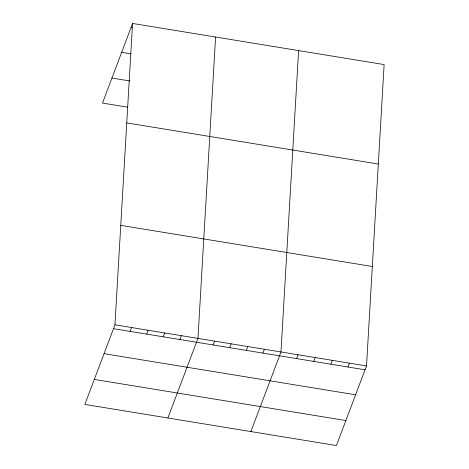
<?xml version="1.0" encoding="UTF-8"?>
<svg xmlns="http://www.w3.org/2000/svg" width="469" height="469" viewBox="0 0 469 469"><rect width="100%" height="100%" fill="white"/><g stroke="black" fill="none" stroke-linecap="round" stroke-linejoin="round"><path stroke-width="0.7" d="M114.946 324.818L132.569 23.45L384.134 64.575L366.512 365.943L336.431 445.55L84.866 404.425L114.946 324.818L366.512 365.943M215.588 37.022L197.959 338.389L167.879 417.996M298.606 50.593L280.978 351.961L250.897 431.568M132.569 23.45L102.488 103.057L127.756 107.19M130.089 331.39L131.549 327.532M146.691 334.104L148.151 330.246M163.294 336.818L164.754 332.961M179.897 339.533L181.356 335.675M213.108 344.961L214.562 341.104M229.71 347.676L231.17 343.818M246.313 350.39L247.773 346.532M262.916 353.104L264.375 349.247M296.625 358.615L298.085 354.757M313.732 361.411L315.191 357.554M330.838 364.208L332.298 360.35M347.945 367.004L349.405 363.147M131.115 27.308L132.557 27.542M121.664 52.305L131.05 53.841M111.933 78.059L129.983 81.008M126.753 122.901L378.319 164.027M120.762 225.366L372.327 266.492M113.486 328.675L365.052 369.801M104.042 353.673L355.608 394.798M94.31 379.427L345.876 420.552"/></g></svg>
